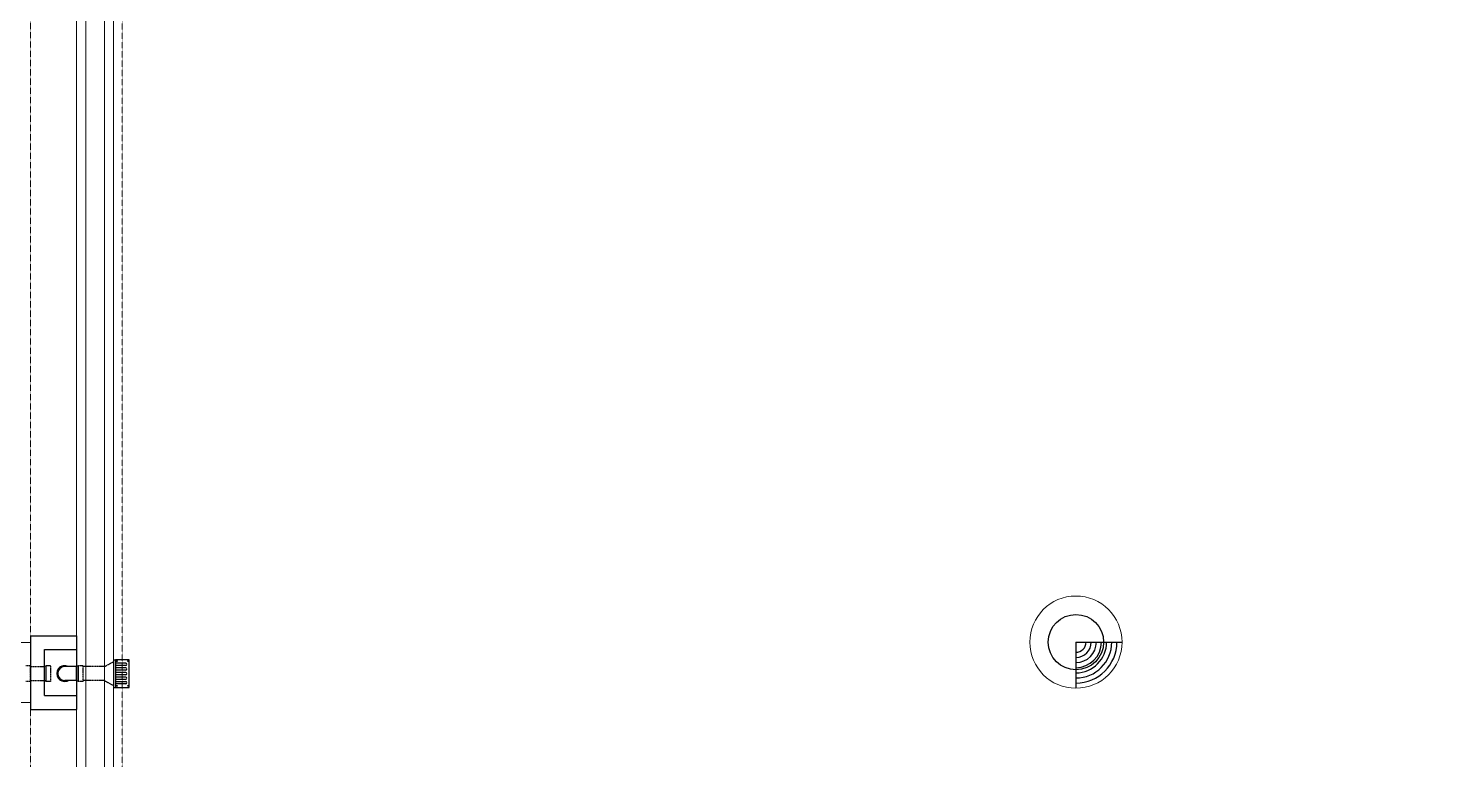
# Model space of a CAD drawing. Header units: inches. Extents: x 25480 to 951550, y -607927 to 1377809.
# Drawn here: x 446771 to 462051, y 348680 to 356615 of the extents above; entities that cross this region are included whole.
import ezdxf

# ---------------------------------------------------------------- set-up
doc = ezdxf.new("R2010")
doc.units = ezdxf.units.IN
doc.header["$MEASUREMENT"] = 0
doc.linetypes.add('HIDDEN', pattern=[0.375, 0.25, -0.125])
doc.layers.add('M-HVAC-EQPM-NEW', color=5, linetype='Continuous')
doc.layers.add('M-X-BKGD', color=8, linetype='Continuous')

msp = doc.modelspace()

# ---------------------------------------------------------------- linework, layer by layer
at = {"layer": 'M-HVAC-EQPM-NEW', "color": 8, "linetype": 'Continuous', "lineweight": 0, "ltscale": 10}
msp.add_circle((458128, 349956), 500, dxfattribs=at)
at = {"layer": 'M-HVAC-EQPM-NEW', "color": 8}
for centre, radius in [((458128, 349956), 300), ((447732, 349751), 5.08), ((447854, 349751), 5.08), ((447732, 349482), 5.08), ((447854, 349482), 5.08)]:
    msp.add_circle(centre, radius, dxfattribs=at)
at = {"layer": 'M-X-BKGD', "color": 8, "linetype": 'HIDDEN', "lineweight": 0, "ltscale": 10}
msp.add_line((446796, 344596), (446796, 374941), dxfattribs=at)
msp.add_line((446796, 344596), (446796, 374941), dxfattribs=at)
at = {"layer": 'M-X-BKGD', "color": 8, "linetype": 'Continuous', "lineweight": 0, "ltscale": 10}
for p, q in [((447296, 345096), (447296, 374496)), ((447296, 345096), (447296, 374496)), ((447696, 345496), (447696, 374139)), ((447696, 345496), (447696, 374139))]:
    msp.add_line(p, q, dxfattribs=at)
at = {"layer": 'M-X-BKGD', "color": 8}
for p, q in [((446796, 350026), (447296, 350026)), ((446796, 350026), (446796, 349226)), ((447296, 350026), (447296, 349226)), ((458128, 349956), (458628, 349956)), ((458128, 349956), (458128, 349456)), ((446946, 349376), (446946, 349876)), ((446946, 349876), (447296, 349876)), ((447696, 349765), (447696, 349465)), ((447696, 349765), (447716, 349765)), ((447716, 349765), (447716, 349465)), ((447866, 349765), (447716, 349765)), ((447866, 349465), (447866, 349765)), ((446966, 349700), (446946, 349690)), ((446946, 349540), (446946, 349690)), ((446966, 349530), (446966, 349700)), ((447296, 349690), (447166, 349690)), ((447316, 349700), (447296, 349690)), ((447296, 349540), (447296, 349690)), ((447316, 349530), (447316, 349700)), ((447828, 349727), (447716, 349727)), ((447828, 349702), (447716, 349702)), ((447828, 349677), (447716, 349677)), ((447828, 349652), (447716, 349652)), ((447828, 349627), (447716, 349627)), ((446966, 349530), (446946, 349540)), ((447296, 349540), (447166, 349540)), ((447316, 349530), (447296, 349540)), ((447696, 349465), (447716, 349465)), ((447828, 349602), (447716, 349602)), ((447828, 349577), (447716, 349577)), ((447828, 349552), (447716, 349552)), ((447828, 349527), (447716, 349527)), ((447828, 349502), (447716, 349502)), ((447716, 349465), (447866, 349465)), ((446946, 349376), (447296, 349376)), ((446796, 349226), (447296, 349226))]:
    msp.add_line(p, q, dxfattribs=at)
at = {"layer": 'M-X-BKGD', "color": 8, "linetype": 'HIDDEN', "ltscale": 8}
for p, q in [((446796, 349700), (446746, 349700)), ((446796, 349530), (446796, 349700)), ((446796, 349690), (446946, 349690)), ((447016, 349700), (446966, 349700)), ((447016, 349530), (447016, 349700)), ((447366, 349700), (447316, 349700)), ((447366, 349530), (447366, 349700)), ((447596, 349690), (447366, 349690)), ((447596, 349690), (447696, 349745)), ((446796, 349530), (446746, 349530)), ((446796, 349540), (446946, 349540)), ((447016, 349530), (446966, 349530)), ((447366, 349530), (447316, 349530)), ((447596, 349540), (447366, 349540)), ((447596, 349540), (447696, 349485))]:
    msp.add_line(p, q, dxfattribs=at)
at = {"layer": 'M-X-BKGD', "color": 8, "linetype": 'Continuous', "lineweight": 0, "ltscale": 10}
for points in [[(447396, 374407), (447396, 345196), (474840, 345196), (474840, 355196), (485896, 355196), (485896, 378868)], [(447396, 374407), (447396, 345196), (474840, 345196), (474840, 355196), (485896, 355196), (485896, 378868)], [(485696, 378643), (485696, 355396), (474640, 355396), (474640, 345396), (447596, 345396), (447596, 374229)], [(485696, 378643), (485696, 355396), (474640, 355396), (474640, 345396), (447596, 345396), (447596, 374229)], [(445896, 349301), (446796, 349301), (446796, 349951), (445896, 349951)], [(445896, 349301), (446796, 349301), (446796, 349951), (445896, 349951)]]:
    msp.add_lwpolyline(points, close=True, dxfattribs=at)
at = {"layer": 'M-X-BKGD', "color": 8, "linetype": 'HIDDEN', "lineweight": 0, "ltscale": 10}
msp.add_lwpolyline([(480065, 371000), (485390, 371000), (485490, 371100), (485490, 378318), (485390, 378407), (447889, 374062), (447790, 373950), (447790, 345696), (447890, 345596), (463405, 345596), (463505, 345696), (463505, 365721)], dxfattribs=at)
at = {"layer": 'M-X-BKGD', "color": 8}
for centre, radius, start, end in [((458128, 349956), 444, 270, 0), ((458128, 349956), 389, 270, 0), ((458128, 349956), 333, 270, 0), ((458128, 349956), 277, 270, 0), ((458128, 349956), 222, 270, 0), ((458128, 349956), 166, 270, 0), ((458128, 349956), 110, 270, 0), ((447166, 349615), 85, 61.9275, 298.0725), ((447166, 349615), 75, 90, 270), ((447828, 349715), 12.5, 270, 90), ((447828, 349665), 12.5, 270, 90), ((447828, 349615), 12.5, 270, 90), ((447828, 349565), 12.5, 270, 90), ((447828, 349515), 12.5, 270, 90)]:
    msp.add_arc(centre, radius, start, end, dxfattribs=at)

doc.saveas('drawing.dxf')
